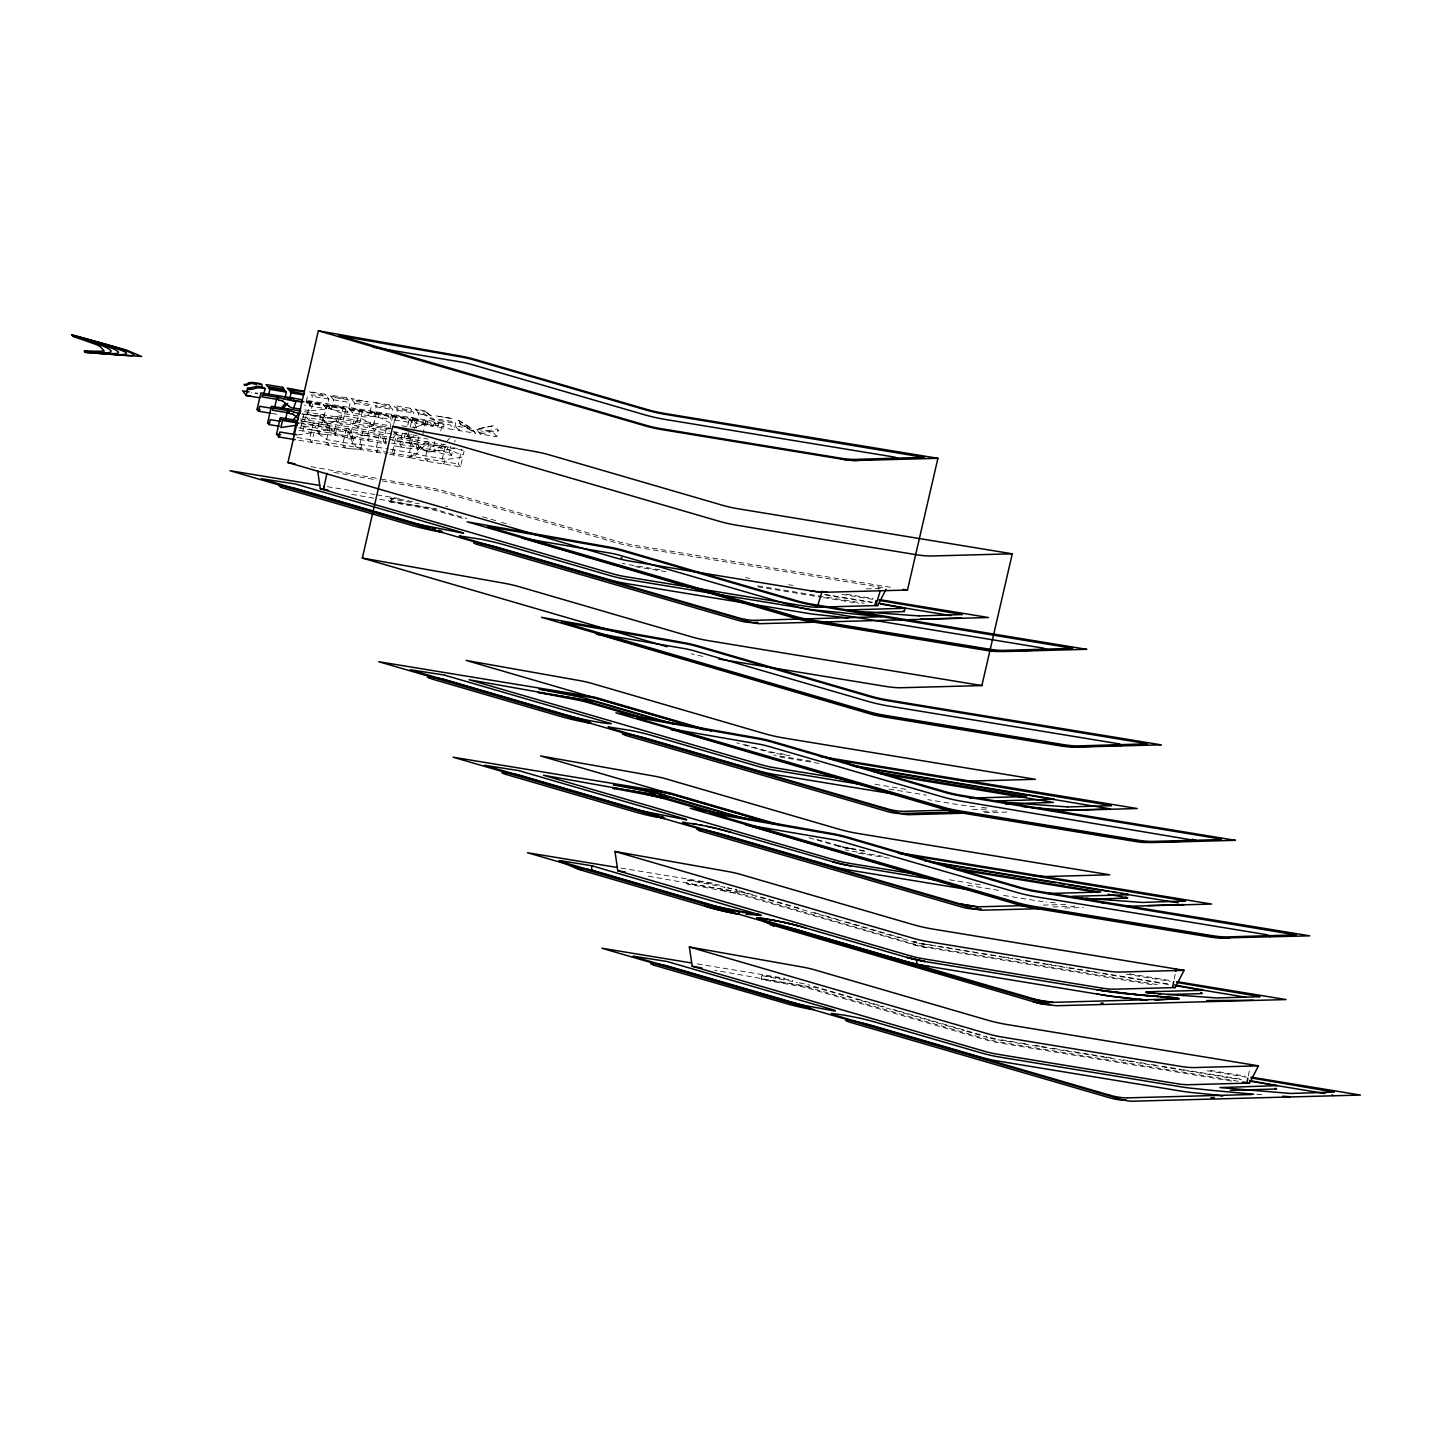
<?xml version="1.0" encoding="UTF-8"?>
<svg xmlns="http://www.w3.org/2000/svg" width="1432" height="1432" viewBox="0 0 1432 1432"><rect width="100%" height="100%" fill="white"/><g stroke="black" fill="none" stroke-linecap="round" stroke-linejoin="round"><path stroke-width="0.75" stroke-dasharray="5 3.75" d="M462.447 518.241L441.02 512.012A36.677 8.377 13 0 0 424.713 508.217L391.401 502.292C388.34 502.847 388.842 497.119 391.509 498.067L413.508 501.665M719.813 885.155L689.025 880.089C686.375 879.176 685.874 884.904 688.917 884.332L735.547 893.21L919.541 946.337L1155.177 985.216M689.025 880.089L687.7 880.197L725.004 887.321L722.981 886.945M878.299 589.268L878.765 587.013M1174.186 979.219L1175.35 973.563M1248.328 1075.862L1249.724 1069.078M328.895 399.063L312.373 396.36L311.263 394.928L326.657 396.199L328.895 399.063L326.657 408.8L310.118 406.079L306.412 401.318L307.647 395.572L306.52 394.14M304.014 426.038L302.868 430.978L300.666 428.15L304.085 413.329L322.164 416.3L328.179 431.873A5.209 4.887 -37.9 0 0 328.572 432.733M304.067 421.366L306.663 414.51M310.44 401.05L306.645 417.517L308.847 420.346L309.974 415.405M310.118 406.079L312.373 396.36M304.819 409.874L311.012 410.895L312.641 403.878M313.357 423.102L309.563 439.57L311.746 442.381L314.038 432.5L318.155 433.717L327.301 439.731L348.065 443.222A60.09 13.729 13 0 0 349.82 443.508L351.735 443.777A10.722 2.452 13 0 0 354.384 444.01L357.033 444.099A13.443 3.079 13 0 1 360.971 444.511L388.591 449.039M386.64 438.783L335.571 430.388A13.443 3.079 13 0 0 331.615 429.976L328.966 429.886A10.722 2.452 13 0 1 326.317 429.654L324.402 429.367A60.09 13.729 13 0 1 322.647 429.099L301.884 425.68A60.09 13.729 13 0 1 300.666 425.483A21.498 20.137 -37.9 0 1 303.709 426.575L309.366 429.081A21.498 20.137 -37.9 0 0 312.391 429.994L314.521 430.37L315.559 425.913M321.001 414.403L317.188 430.871L319.39 433.681L320.535 428.741M305.052 421.527L321.574 424.248L323.202 417.213M326.979 403.77L323.167 420.238L325.368 423.049L326.514 418.108L342.015 415.62L362.833 419.039L372.947 425.483L392.619 428.974M311.012 410.895L328.68 408.675L329.163 406.581M331.383 409.588L333.638 399.85L331.401 396.986L347.922 399.689L350.16 402.553L347.904 412.291L331.383 409.588L327.66 404.809L344.181 407.511L347.904 412.291M329.879 425.805L326.084 442.273L328.286 445.101L329.414 440.161M314.521 430.37L316.687 430.692A21.498 20.137 -37.9 0 0 319.891 430.817L326.245 430.28A21.498 20.137 -37.9 0 1 329.45 430.405L331.598 430.728L332.081 428.633M337.522 417.106L333.728 433.574L335.178 435.453L384.76 443.598L385.888 438.657M336.323 430.513L335.178 435.453A15.931 3.634 13 0 0 329.36 434.863L328.501 434.845M343.501 406.473L339.688 422.941L341.89 425.769L344.181 415.889M328.68 408.675L330.828 409.069A21.498 20.137 -37.9 0 1 333.853 409.964L339.509 412.47A21.498 20.137 -37.9 0 0 342.534 413.365L344.665 413.759L345.703 409.301M346.401 428.526L342.606 444.994L344.808 447.822L345.953 442.882M352.648 413.078L354.885 403.341L352.648 400.477L370.297 404.612L371.407 406.044L369.17 415.781L352.648 413.078L348.925 408.299L365.446 411.002L369.17 415.781M331.598 430.728L346.991 438.371L348.638 431.247L347.779 430.495L300.577 422.709M354.044 419.827L350.249 436.295L351.699 438.156L352.845 433.216M360.023 409.194L356.228 425.662L358.412 428.49L360.703 418.609M344.665 413.759L361.186 416.479L362.224 412.004M362.94 431.229L359.128 447.715L360.595 449.576L387.445 453.98M360.595 449.576L361.723 444.636M370.566 422.547L366.771 439.015L368.221 440.877L369.366 435.937M373.895 416.569L376.151 406.831L375.023 405.399L391.562 408.102L392.672 409.534L390.417 419.272L373.895 416.569L370.172 411.79L386.712 414.492L390.417 419.272M376.544 411.897L372.75 428.365L374.951 431.193L376.079 426.253M361.186 416.479L363.352 416.784A21.498 20.137 -37.9 0 0 366.556 416.909L372.911 416.372A21.498 20.137 -37.9 0 1 376.115 416.497L378.263 416.819L378.746 414.725M379.462 433.95L375.667 450.418L377.117 452.279L378.245 447.339M389.755 428.974L393.066 414.618M393.657 424.481L395.268 417.446M395.16 420.059L397.398 410.322L396.288 408.89L412.81 411.593L413.938 413.025L411.682 422.762L395.16 420.059L391.437 415.28L407.959 418.001L411.682 422.762M394.785 450.06L393.639 455L392.189 453.139L395.984 436.671L445.567 444.815M402.267 433.842L399.814 444.439L402.016 447.267L403.162 442.327M405.31 432.983L404.2 437.816L405.184 437.977M407.762 425.34L409.606 417.339M389.486 501.361L390.596 501.325L391.509 498.067M391.401 502.292L392.153 498.998L412.971 502.704M409.14 431.676L407.995 436.617L405.793 433.806M410.179 427.184L411.79 420.149M412.505 439.373L408.711 455.841L410.161 457.721L412.058 452.906A13.443 3.079 13 0 1 416.426 453.855L419.701 454.732A10.722 2.452 13 0 0 422.691 455.43L424.678 455.788A60.09 13.729 13 0 0 426.45 456.092L447.267 459.439L462.769 456.933L460.478 466.814L424.982 460.979M416.408 423.55L418.663 413.812L417.553 412.38L419.666 412.738A60.09 56.331 -37.9 0 1 421.42 413.06L423.335 413.544A10.722 10.06 -37.9 0 1 425.984 414.779L428.615 416.658A13.443 12.602 -37.9 0 0 432.571 418.251L434.433 419.827L432.947 426.253L416.408 423.55L412.702 418.77L429.224 421.491L432.947 426.253M418.717 436.867L416.354 447.16L417.804 449.022L434.326 451.742A15.931 3.634 13 0 1 440.823 453.174L441.879 453.479A16.307 3.723 13 0 0 447.464 454.732L448.502 454.893M449.415 455.036L451.599 455.412L452.745 450.454L450.615 450.113A60.09 13.729 13 0 1 448.843 449.809L446.856 449.451A10.722 2.452 13 0 1 443.866 448.753L440.591 447.876A13.443 3.079 13 0 0 436.223 446.927L418.95 444.081L417.804 449.022A15.931 3.634 13 0 0 411.986 448.431L411.557 448.431M422.798 434.451L426.127 420.041M429.045 442.094L425.232 458.562L427.434 461.39L428.58 456.45M428.777 451.796L431.229 444.922M437.673 427.04L439.159 420.596L438.049 419.164L454.57 421.885L455.68 423.317L454.195 429.743L437.673 427.04L433.95 422.261L450.489 424.982L454.195 429.743M434.773 441.629L432.876 449.863L434.326 451.742L435.471 446.802M440.752 430.996L442.649 422.762L306.305 400.369M445.191 446.462L441.754 461.283L443.956 464.093L445.101 459.153M429.618 451.939L447.285 449.72L447.769 447.625M451.599 455.412L449.397 452.584L450.865 446.229M454.696 442.005L455.09 440.25M458.938 430.531L455.215 425.752L472.202 429.063L456.701 419.308L471.755 428.454L475.46 433.252L458.938 430.531L460.424 424.087L459.296 422.655L474.35 431.802M460.478 466.814L458.294 463.986L461.713 449.165M464.093 451.187L463.252 454.803L461.122 454.409A21.498 20.137 -37.9 0 1 458.097 453.514L452.44 451.008A21.498 20.137 -37.9 0 0 449.415 450.113L447.285 449.72M496.725 436.742L493.002 431.963L476.48 429.242L494.488 425.519L476.48 429.242L480.185 434.021L496.725 436.742L498.211 430.298L497.083 428.866L479.076 432.589M1231.681 1081.071L1000.574 1043.122A32.9 7.518 13 0 1 984.232 1039.399L810.942 988.993A37.142 8.485 13 0 0 798.626 986.129L763.292 979.828C760.249 980.401 760.822 974.727 763.399 975.604L793.095 980.472M355.029 423.783L355.512 421.688M387.123 436.85L364.39 433.108L363.907 435.185L386.64 438.926M371.55 426.485L372.034 424.409M380.429 437.906L380.912 435.829M388.43 427.649L388.072 429.206L338.489 421.062L338.972 418.985L388.555 427.13M396.968 440.608L397.452 438.532M418.323 442.399A9.236 2.112 13 0 0 416.497 441.844L416.247 441.772A5.137 1.163 13 0 0 413.955 441.235L413.49 443.329L388.699 439.266M427.577 421.921L427.094 423.997L443.634 426.718L444.117 424.642L427.577 421.921A5.137 1.163 13 0 0 425.572 421.742L425.358 421.724A9.236 2.112 13 0 0 423.997 421.76M687.718 880.125L689.669 881.02M916.444 942.811L743.673 892.601L686.966 883.419L688.917 884.332M762.092 975.639L797.356 982.459M761.305 979.005L815.435 987.561A6.945 1.593 13 0 1 818.889 988.348L858.967 1000.001M686.948 883.455L688.255 883.383M393.46 434.845L396.216 431.855M393.317 437.422L398.812 431.444M441.665 444.475L437.53 448.968A3.473 3.258 -37.9 0 1 434.326 450.113M449.773 438.085L438.765 450.042A5.209 4.887 -37.9 0 1 438.031 450.704M255.218 393.317L257.706 393.317L251.244 392.243M256.829 393.782L257.778 393.746M334.64 421.384L331.884 422.512M423.245 424.32L420.489 425.447M331.347 422.726L327.803 424.015M419.952 425.662L416.408 426.951M413.973 436.295L410.447 437.583M353.221 438.138L360.041 435.507A6.766 3.652 19.2 0 1 360.381 435.239M335.088 421.223L336.466 420.954M360.506 435.346L361.884 435.095M423.693 424.158L425.071 423.908M480.185 434.021L498.211 430.298M1072.299 906.42L1073.445 906.402A11.689 2.667 13 0 0 1074.412 906.367L1074.77 905.686M866.36 588.838L882.398 588.409M972.418 809.492L987.937 809.08M983.283 811.317L999.053 810.888A11.689 2.667 13 0 0 999.769 810.87M984.5 812.66L1006.911 812.051M1043.23 905.096L1066.912 904.469M1053.075 906.939L1072.711 906.42M1064.996 907.995L1083.326 907.512M417.106 437.78L417.965 437.816A15.931 3.634 13 0 1 420.668 437.959M354.348 448.986L354.778 449.004A15.931 3.634 13 0 1 360.542 449.523M411.127 448.413L411.342 448.431A16.307 3.723 13 0 1 406.169 447.947L405.507 447.822M354.134 448.986L353.919 448.968A16.307 3.723 13 0 1 348.96 448.502M422.655 411.736L424.534 411.843A8.288 5.817 -88.5 0 1 427.649 413.078M1256.759 1094.281L1264.76 1094.871M986.63 807.917L977.931 807.075M297.444 434.898L314.038 432.5M1055.294 902.876L1046.183 901.909M974.87 806.753L962.716 805.267A88.748 20.263 13 0 1 957.99 804.587L927.864 799.665M1043.105 901.551L1037.09 900.782A88.748 20.263 13 0 1 1032.365 900.084L1002.239 895.179M322.558 424.409L321.574 424.248M331.347 418.538L325.171 417.553M348.799 448.467L347.511 448.252M390.596 501.325L436.957 508.951M411.091 437.136L412.13 437.297A16.307 3.723 13 0 0 417.195 437.834M418.95 444.081L418.198 443.956A13.443 3.079 13 0 0 414.242 443.544L411.593 443.455A10.722 2.452 13 0 1 408.943 443.222L407.046 442.953A60.09 13.729 13 0 1 405.274 442.667L401.05 441.969A60.09 13.729 13 0 1 399.26 441.665L397.291 441.307A10.722 2.452 13 0 1 394.283 440.608L392.028 440M417.517 411.235L414.94 409.033L423.102 410.483A9.505 8.914 -37.9 0 1 427.398 412.398M322.218 434.147L323.525 434.361A16.307 3.723 13 0 0 328.59 434.898M410.447 437.029L393.531 434.254M321.699 434.075L300.559 430.602M404.594 447.679L399.188 446.784M346.991 448.18L297.301 440.018M333.638 399.85L350.16 402.553M354.885 403.341L371.407 406.044M376.151 406.831L392.672 409.534M397.398 410.322L413.938 413.025M418.663 413.812L422.798 414.546M439.159 420.596L455.68 423.317M306.412 401.318L322.934 404.021L326.657 408.8M306.77 401.783L323.31 404.504M328.035 405.274L344.557 407.995M349.301 408.764L365.822 411.485M370.548 412.273L387.07 414.976M391.813 415.763L408.335 418.466M413.06 419.254L427.058 425.107A5.209 1.181 13 0 0 427.792 425.411M305.929 402.016L410.769 419.236L414.689 428.58M306.448 402.857L419.952 421.473A9.505 2.166 13 0 0 424.248 421.885M304.354 405.149L305.392 405.31M401.909 425.823L408.102 426.843M304.461 411.682L387.105 425.25L383.293 441.718L384.76 443.598M304.031 414.081L323.328 417.249M301.722 414.045L326.514 418.108M303.369 413.955L302.456 413.812M302.51 416.837L389.271 431.086M393.406 431.766L411.485 434.737M413.025 434.988L417.177 435.668M271.955 413.454L275.051 413.955A15.931 3.634 13 0 1 279.115 414.761M423.783 438.389L427.917 439.069M300.577 418.985L391.473 433.914M300.971 421.062L385.655 434.97M389.182 437.172L413.973 441.253M457.578 448.485L426.557 443.526L414.6 456.02A5.209 4.887 -37.9 0 1 413.866 456.701M301.096 423.55L356.765 432.661A9.505 2.166 13 0 0 361.061 433.073M463.252 450.185L423.049 443.544A9.505 2.166 13 0 1 418.216 442.452M298.608 427.81L386.389 442.237M391.562 443.079L449.397 452.584M390.65 449.38L411.306 452.78M297.158 437.53L388.054 452.458M390.113 452.798L458.294 463.986M389.504 454.32L410.161 457.721M327.212 486.665L374.898 494.505M376.813 494.81L401.604 498.891M890.382 587.245L633.928 545.127A34.726 7.93 13 0 1 616.655 541.207L445.334 491.355A34.726 7.93 13 0 0 429.851 487.739L380.178 478.915M882.685 587.657L635.414 547.042A41.671 9.523 13 0 1 614.686 542.334L443.383 492.483A27.781 6.337 13 0 0 430.978 489.583L379.194 480.4M745.553 577.633L749.67 578.313M788.799 584.739L792.916 585.402M846.437 594.208L873.216 598.594M841.855 594.28L872.571 599.328M824.474 594.316L872.679 602.228M825.745 595.05L871.82 602.621M659.937 569.793L631.691 565.157A43.3 9.881 13 0 1 622.24 563.331M757.707 585.849L864.176 603.337M635.271 566.66L665.952 571.69M757.976 586.816L821.52 597.251M823.704 597.609L858.77 603.373M780.404 753.662L784.79 754.378M790.231 755.81L774.873 753.286A20.836 4.761 13 0 1 764.509 750.923L736.746 742.85M810.852 761.162L780.44 756.168A43.3 9.881 13 0 1 773.727 754.933M779.635 756.955L819.086 763.435M875.006 784.235L908.604 789.766M889.021 789.05L926.486 795.19M816.956 839.492L843.341 846.956L865.429 850.912M808.973 837.738L842.732 847.458L864.606 851.306M883.061 856.318L854.815 851.664A43.3 9.881 13 0 1 845.363 849.856M858.251 853.15L890.346 858.43M949.38 879.749L981.099 884.958M967.817 885.28L998.659 890.346M620.915 868.078L712.474 883.114M1129.544 973.867L1170.714 980.634M1126.214 974.154L1170.087 981.35M926.969 944.314L935.722 945.747M937.656 946.069L979.56 952.942M981.743 953.318L1001.863 956.612M1003.653 956.916L1012.567 958.366M1014.608 958.706L1023.379 960.156M1025.563 960.514L1045.288 963.754M1046.792 963.987L1056.243 965.544M1057.496 965.759L1067.198 967.352M1069.4 967.71L1089.591 971.021M1091.309 971.308L1100.062 972.74M1102.264 973.098L1170.911 984.375M923.622 944.297L918.413 943.276L1169.318 984.643M1157.342 984.643L929.189 947.178A43.3 9.881 13 0 1 907.655 942.292L736.352 892.44A26.152 5.979 13 0 0 724.682 889.72L646.995 875.919M697.205 963.897L784.933 978.307M1210.094 1070.384L1245.088 1076.13M1207.176 1070.742L1246.771 1077.24M1001.344 1039.829L1007.77 1040.867M1009.9 1041.225L1018.456 1042.639M1020.604 1042.979L1029.161 1044.393M1035.587 1045.449L1039.865 1046.148M1041.995 1046.506L1050.551 1047.902M1052.699 1048.26L1061.255 1049.656M1063.403 1050.014L1069.811 1051.07M1074.09 1051.768L1104.054 1056.691M1106.202 1057.049L1114.758 1058.445M1123.314 1059.859L1127.593 1060.557M1129.741 1060.915L1138.297 1062.311M1140.427 1062.669L1148.983 1064.066M1151.131 1064.423L1159.687 1065.838M1161.835 1066.178L1181.096 1069.346M1183.226 1069.686L1241.007 1079.191M997.997 1039.793L1241.508 1079.8M1238.233 1081.232L1003.581 1042.693A43.3 9.881 13 0 1 982.03 1037.788L810.727 987.955A26.152 5.979 13 0 0 799.056 985.234L714.908 970.287M300.022 430.513L298.984 430.334M852.595 848.8L850.572 848.46M926.2 947.608L909.857 943.903M399.045 446.766L397.863 446.569A16.307 3.723 13 0 1 392.279 445.352L392.046 445.262M414.152 419.003L431.48 426.02M424.069 460.835L423.407 460.71A15.215 3.473 13 0 1 418.788 459.762A23.61 5.388 13 0 1 417.714 459.457L416.658 459.153A15.931 3.634 13 0 0 410.143 457.667M849.248 848.782L838.884 846.437M741.06 892.064L744.515 892.834M378.263 416.819L392.583 424.284M310.995 466.635L376.634 478.288M333.889 472.345L377.046 480.006M415.065 503.062L419.218 503.813M351.645 494.273L375.381 498.497M379.695 499.267L427.166 507.698A26.152 5.979 13 0 1 438.836 510.418L466.671 518.509M924.947 943.974L921.868 943.366L925.448 944.064M722.229 890.239L738.536 894.051M850.053 848.37L836.234 845.095M392.153 498.998L390.184 498.175M727.062 887.733L732.235 888.878M728.1 887.947L731.197 888.645M917.107 942.972L913.258 941.934M914.117 941.576L916.677 942.22L913.598 941.433M482.495 516.773L497.262 521.069M501.486 522.304L509.917 524.756M744.73 744.604L761.86 749.58A32.9 7.518 13 0 0 778.202 753.304M739.288 890.758L756.436 895.734M760.714 896.987L799.253 908.192M814.253 912.56L822.809 915.048M824.957 915.675L842.088 920.669M846.366 921.904L887.052 933.754M889.2 934.362L904.183 938.73M813.68 986.254L854.367 998.104M856.497 998.731L884.35 1006.821M892.906 1009.309L897.184 1010.562M899.332 1011.189L940.019 1023.021M942.167 1023.647L982.853 1035.479M861.08 1000.628L901.158 1012.281M903.27 1012.889L964.434 1030.7M966.546 1031.308L987.633 1037.448M415.728 443.938L417.356 444.69M460.424 424.087L475.46 433.252M423.926 449.755L421.563 447.786M428.598 414.027L428.705 414.099A5.137 4.815 -37.9 0 0 430.692 415.083L431.175 415.638M428.454 414.188L427.953 413.741A6.766 5.406 -12.2 0 1 427.595 413.293M348.674 431.354L353.597 446.014A5.209 4.887 -37.9 0 0 353.99 446.856M416.318 427.971L413.526 419.648A3.473 3.258 -37.9 0 0 411.056 417.571M408.943 434.433L412.434 444.833A3.473 3.258 -37.9 0 0 414.886 446.909M406.634 432.965L410.805 445.459A5.209 4.887 -37.9 0 0 411.199 446.301M304.014 421.581A12.799 12.1 -59.3 0 1 300.702 420.346M322.451 414.636A3.473 3.258 -37.9 0 1 324.921 416.712L329.79 431.265A3.473 3.258 -37.9 0 0 332.26 433.341M338.972 418.967A5.137 1.163 13 0 0 336.985 418.806L336.753 418.788A9.236 2.112 13 0 0 335.392 418.824M337.075 421.42A4.797 1.486 14.3 0 1 338.74 421.617M334.515 421.312A6.766 3.652 19.2 0 1 334.963 421.115M327.892 424.409A12.799 12.387 -52.4 0 1 322.504 424.624M335.643 418.95A9.505 2.166 13 0 1 331.329 418.52M384.725 443.544A15.931 3.634 13 0 1 386.658 443.92M386.694 441.718A3.473 3.258 -37.9 0 1 384.743 441.969M393.818 431.855A8.288 1.862 37 0 1 396.02 433.645L398.508 435.632A12.799 12.1 -59.3 0 0 403.18 437.87M410.536 437.977A12.799 12.387 -52.4 0 1 405.131 438.192M347.869 428.759A3.473 3.258 -37.9 0 1 350.339 430.835L355.208 445.388A3.473 3.258 -37.9 0 0 357.678 447.464M364.372 433.09A5.137 1.163 13 0 0 362.385 432.929L362.278 432.929A9.236 2.112 13 0 0 360.81 432.947M362.475 435.561A4.797 1.486 14.3 0 1 364.158 435.74M353.31 438.532A12.799 12.387 -52.4 0 1 347.922 438.747M413.633 443.866A4.797 1.486 14.5 0 1 415.334 444.314M427.577 441.861A3.473 3.258 -37.9 0 0 424.373 442.989L413.365 454.946A3.473 3.258 -37.9 0 1 410.161 456.092M417.5 444.564A6.766 3.634 19.6 0 1 418.09 444.922M417.929 445.03A8.288 1.862 37 0 1 421.42 447.786M428.58 451.993A12.799 12.1 -59.3 0 1 423.854 449.845M425.662 424.355A4.797 1.486 14.3 0 1 427.345 424.552M423.12 424.248A6.766 3.652 19.2 0 1 423.568 424.051M416.497 427.345A12.799 12.387 -52.4 0 1 411.682 427.649M434.379 419.988A15.931 14.929 -37.9 0 1 428.615 417.321L427.774 416.694A16.307 15.287 -37.9 0 0 422.816 414.457M431.104 415.871A4.797 4.386 -28.7 0 1 429.135 414.815L428.49 413.955A9.236 8.646 -37.9 0 1 427.13 412.685M419.093 410.214A12.799 1.611 8.7 0 1 416.265 409.874M445.835 506.212A10.418 2.381 13 0 1 447.482 506.606M702.879 656.375A34.726 7.93 13 0 1 691.298 653.744M995.419 1039.328A20.836 4.761 13 0 1 990.174 1038.146M995.204 1038.665A32.9 7.518 13 0 1 985.968 1036.392M799.396 982.835A37.142 8.485 13 0 1 809.689 985.162M361.097 400.942L357.338 400.602A21.498 4.905 13 0 1 354.313 400.19L351.162 398.561L368.167 401.873L366.037 401.533A21.498 4.905 13 0 0 362.994 401.139L361.097 400.942M325.171 394.283L308.65 391.58L311.281 392.547A21.498 4.905 13 0 1 314.485 393.173L320.822 394.606A21.498 4.905 13 0 0 324.026 395.214L326.192 395.59L325.171 394.283M346.437 397.792L329.915 395.071L330.917 396.36L347.439 399.08L346.437 397.792M388.949 404.773L372.427 402.052L390.542 406.813L388.949 404.773M410.214 408.263L393.693 405.542L395.268 407.583L411.807 410.304L410.214 408.263M451.975 418.52L435.453 415.799L451.975 418.52M736.317 889.916L735.296 889.648L737.319 890.185L736.317 889.916"/><path stroke-width="1.5" d="M1175.171 997.764L1179.27 998.802L1052.484 1002.364L1042.263 1001.326L756.902 918.055L761.036 918.073M762.97 918.413L756.919 917.984L759.318 919.344L756.937 918.127L758.011 917.679M1033.063 1001.648L771.168 924.732L774.014 924.66L771.132 924.803L773.727 926.2M925.663 965.884L924.463 965.687A41.707 9.523 13 0 1 916.337 964.112L917.107 960.013A37.178 8.485 13 0 1 906.814 957.382L799.235 926.11M875.972 600.599L875.042 605.127L877.637 605.539L886.05 589.375M1173.721 981.493L1172.557 987.149L1175.153 987.579L1184.121 970.323L932.93 929.064A41.671 9.523 13 0 1 912.202 924.356L740.881 874.505A27.781 6.337 13 0 0 728.494 871.623L614.972 851.467L617.818 870.745L909.947 955.753A26.152 5.979 13 0 0 922.96 958.706L1102.139 988.134A26.152 5.979 13 0 0 1114.776 989.19L1175.153 987.579M1175.815 971.308L1176.281 969.034M1246.932 1082.664L1247.863 1078.135M1250.422 1065.677L1250.655 1064.549M323.507 489.637L326.89 473.33M323.596 489.297L324.312 485.895M898.759 458.92L894.642 457.112L665.808 419.54A45.144 10.31 13 0 1 643.362 414.439L472.041 364.587A24.308 5.549 13 0 0 461.211 362.063L373.251 347.206M1110.086 900.066L1142.038 902.446L1185.499 901.014M259.783 397.81L246.34 395.608L247.468 387.839A13.443 12.602 -37.9 0 0 251.835 387.625L255.129 386.73A10.722 10.06 -37.9 0 1 258.136 386.407L260.105 386.568A60.09 56.331 -37.9 0 1 261.877 386.819L265.117 388.591L263.721 394.677M270.916 413.275L258.512 411.235L257.062 409.373L260.875 392.905L302.188 399.689M258.512 411.235L259.657 406.294L272.062 408.335M268.5 395.214L269.86 389.361L268.733 387.929L285.272 390.65L286.382 392.082L285.04 397.917M279.401 426.288L269.073 424.588L267.623 422.726L271.418 406.258L300.863 411.091M269.073 424.588L270.218 419.648L280.547 421.348M274.55 407.977L277.396 395.626M295.225 439.678L278.703 436.957L276.501 434.129L280.314 417.661L296.836 420.382L293.524 434.737M278.703 436.957L279.849 432.017L296.37 434.737M289.765 398.705L291.108 392.869L289.998 391.437L304.461 393.8M285.577 419.254L287.939 408.961M293.542 399.976L293.918 398.329M288.745 406.079A12.799 12.1 -59.3 0 0 293.47 408.227L296.12 401.157M287.939 462.536L318.351 330.792L460.263 355.995A34.726 7.93 13 0 1 475.764 359.611L647.067 409.463A34.726 7.93 13 0 0 664.341 413.383L937.906 458.312L907.476 590.056L827.32 592.204A34.601 7.894 13 0 1 819.623 591.935A34.547 7.894 13 0 1 810.548 590.789L631.369 561.362A34.726 7.93 13 0 1 614.095 557.442L287.939 462.536L295.046 463.807M667.008 646.709L362.314 558.05L392.744 426.306L534.637 451.492A34.726 7.93 13 0 1 550.139 455.108L721.46 504.959A34.726 7.93 13 0 0 738.715 508.879L1012.281 553.808L981.869 685.57L901.712 687.718A34.726 7.93 13 0 1 884.922 686.304L718.846 659.024M867.309 612.574L904.183 611.589L905.418 608.099L879.248 603.32M278.846 397.487L278.363 399.564L261.841 396.861L262.325 394.785L278.846 397.487A5.137 1.163 13 0 1 281.12 398.007L281.388 398.078A9.236 2.112 13 0 1 283.196 398.633M289.407 410.841L288.924 412.917L272.384 410.196L272.868 408.12L289.407 410.841A5.137 1.163 13 0 1 291.663 411.36L291.931 411.431A9.236 2.112 13 0 1 293.757 411.986M317.635 470.645L320.303 488.706L612.448 573.713A26.152 5.979 13 0 0 625.444 576.666L804.641 606.094A26.152 5.979 13 0 0 817.278 607.168L822.165 591.094M875.775 605.593L880.34 590.593M1249.527 1083.075L1258.495 1065.838L1007.305 1024.578A41.671 9.523 13 0 1 986.576 1019.87L815.255 970.019A27.781 6.337 13 0 0 802.869 967.119L689.347 946.964L692.193 966.242L984.339 1051.249A26.152 5.979 13 0 0 997.334 1054.203L1176.531 1083.63A26.152 5.979 13 0 0 1189.151 1084.704L1249.527 1083.075L1242.582 1081.948M1145.009 743.029L1146.943 743.691L888.216 700.857A38.199 8.717 13 0 1 869.224 696.543L697.903 646.691A31.253 7.142 13 0 0 683.959 643.433L561.935 622.079L868.633 711.65A31.253 7.142 13 0 0 884.17 715.177L1063.35 744.604A31.253 7.142 13 0 0 1078.457 745.893L1147.068 743.835M961.588 617.962L920.4 619.161M1054.059 799.253L996.833 800.953L999.375 801.92M1111.107 805.679L1067.771 806.932M686.59 819.82L638.439 810.243L484.463 765.279L518.67 770.577M760.893 915.37L745.911 914.189M281.012 408.192L285.129 403.717M282.229 409.284L287.725 403.305M292.934 420.059L299.807 412.577M739.288 913.867L738.232 912.757L739.216 913.276M290.481 400.316L303.87 401.676M845.614 1020.175L846.849 1021.284M487.614 526.511L609.585 547.937A31.253 7.142 13 0 1 623.529 551.195L794.85 601.028A38.199 8.717 13 0 0 813.841 605.342L1072.693 648.32L1004.083 650.379A31.253 7.142 13 0 1 988.975 649.108L809.796 619.68A31.253 7.142 13 0 1 794.241 616.154L487.578 526.69M279.097 485.824L281.066 487.381M813.698 1009.363L810.906 1009.327A15.877 3.634 13 0 1 810.315 1009.202L810.118 1009.166M835.268 1010.885L833.746 1010.813M250.278 395.858L247.808 395.858M441.808 531.827L439.535 531.863A7.59 1.736 13 0 1 438.353 531.648L434.129 530.825A75.789 17.309 13 0 1 423.317 528.444A63.939 14.606 13 0 1 415.316 526.385A75.144 17.166 13 0 1 411.521 525.329L281.549 487.524M576.613 867.864L580.604 869.994M246.877 384.796L248.631 384.277A6.766 5.406 -11.8 0 0 249.204 383.937M255.397 388.376L254.323 388.681A15.931 14.929 -37.9 0 1 247.808 389.343M1128.237 894.803L1071.673 896.342M1201.86 993.611L1166.991 994.56M1259.587 996.779L1216.412 997.943L1183.154 995.473M651.148 963.324L653.028 963.396A20.478 4.672 13 0 1 653.69 963.503M562.167 621.953L563.349 622.025M664.699 818.442L662.658 818.388A7.59 1.736 13 0 1 661.495 818.173L660.313 817.941M1146.048 991.839L1202.45 990.317M904.254 611.589L903.52 610.784M1184.371 904.577L1147.82 905.561M1221.048 839.564L1152.832 841.389A31.253 7.142 13 0 1 1137.742 840.119L958.545 810.691A31.253 7.142 13 0 1 943.008 807.165L637.509 718.273M1155.087 1000.342L1178.912 998.462M598.773 634.949L596.428 633.821L869.833 713.816A24.308 5.549 13 0 0 881.915 716.573L1061.112 746A24.308 5.549 13 0 0 1072.854 746.985L1121.918 745.302L1117.783 743.638L888.95 706.066A45.144 10.31 13 0 1 866.503 700.964L695.182 651.113A24.308 5.549 13 0 0 684.335 648.589L596.535 633.427L599.185 633.463M1195.326 841.211L1196.275 840.763L1147.229 842.499A24.308 5.549 13 0 1 1135.486 841.497L956.308 812.069A24.308 5.549 13 0 1 944.207 809.331L670.767 729.228L673.147 730.463M1127.306 898.115L1088.266 899.171M1269.701 936.707L1270.596 936.188L1266.532 934.666L1037.699 897.076A45.144 10.31 13 0 1 1015.252 891.975L843.931 842.123A24.308 5.549 13 0 0 833.084 839.6L745.141 824.617L1018.582 904.827A24.308 5.549 13 0 0 1030.682 907.584L1209.861 937.011A24.308 5.549 13 0 0 1221.603 937.996L1309.797 935.848L1036.231 890.919A34.726 7.93 13 0 1 1018.957 886.999L847.654 837.147A34.726 7.93 13 0 0 832.153 833.531L690.242 808.328L1016.398 903.234A34.726 7.93 13 0 0 1033.671 907.154L1212.85 936.582A34.726 7.93 13 0 0 1229.641 937.996M1333.031 1095.587L1332.261 1094.746M474.565 542.46L473.688 542.979L476.015 544.106L737.498 620.199A49.386 11.277 13 0 0 738.751 620.557L739.073 620.647A13.855 3.168 13 0 0 751.173 622.526L758.011 622.347M1120.952 745.696L1121.847 745.159L1117.783 743.638M1050.479 1004.53L1048.689 1004.566A13.926 3.186 13 0 1 1038.988 1003.277A13.407 3.061 13 0 1 1036.589 1002.668L1036.267 1002.579A49.386 11.277 13 0 1 1035.014 1002.221L1034.155 1001.97M975.783 909.016L974.315 909.052A13.855 3.168 13 0 1 962.197 907.172L961.892 907.082A49.386 11.277 13 0 1 960.639 906.725L699.926 830.864M976.373 908.998L981.153 908.873M1124.424 1100.044L1126.125 1099.991M851.718 460.406L871.766 459.869M937.906 458.312L857.75 460.46A34.601 7.894 13 0 1 840.978 459.046L661.781 429.618A34.726 7.93 13 0 1 644.507 425.698L318.351 330.792M1012.281 553.808L932.125 555.974A34.726 7.93 13 0 1 915.352 554.56L736.155 525.114A34.726 7.93 13 0 1 718.882 521.194L392.744 426.306M817.278 607.168L877.637 605.539M904.935 608.296L848.084 609.942L850.608 610.891M919.022 615.921L962.394 614.579L879.159 600.402M969.679 798.089L1026.386 796.568L873.878 771.508M1005.21 803.889L1053.415 802.421L878.246 773.155M952.477 810.029L903.717 811.335A17.363 3.956 13 0 1 886.694 808.668L885.853 808.436M958.849 811.98L899.94 813.537A13.855 3.168 13 0 1 887.822 811.658L887.5 811.568A49.386 11.277 13 0 1 886.265 811.21L625.551 735.35M1067.019 810.226L1110.391 808.883L853.848 766.245M966.17 813.143L909.141 814.683A10.418 2.381 13 0 1 898.938 813.072L378.692 661.709L592.329 696.793A10.418 2.381 13 0 1 597.502 697.975L711.4 731.108M1051.715 810.852L1137.259 808.543L820.178 756.472M1047.723 893.496L1100.761 892.064L946.069 866.664M960.568 904.04L976.445 906.85L1023.504 905.633M1040.545 908.658L983.516 910.179A10.418 2.381 13 0 1 973.312 908.586L453.085 757.206L666.703 792.308A10.418 2.381 13 0 1 671.877 793.471L781.568 825.387M1126.107 906.349L1211.651 904.057L896.611 852.308M1184.121 970.323L1120.003 972.042A27.781 6.337 13 0 1 1106.578 970.914L927.381 941.486A27.781 6.337 13 0 1 913.562 938.354L614.972 851.467M1053.111 1002.346L1035.461 999.679M1100.922 1003.17L1103.159 1003.098M1253.304 1000.234L1206.621 1000.574M1258.495 1065.838L1194.378 1067.556A27.781 6.337 13 0 1 1180.953 1066.428L1001.774 1036.983A27.781 6.337 13 0 1 987.955 1033.85L689.347 946.964M1230.249 1090.361L1276.538 1089L1275.286 1088.284M1251.729 1094.513L1127.754 1097.843M1210.971 1097.717L1214.354 1097.628M1127.235 1097.861L1126.966 1097.861A17.667 4.027 13 0 1 1109.818 1095.212M1290.107 1096.751L1282.642 1096.196M978.11 906.85L960.407 903.986M84.237 350.983L87.621 351.019A207.443 47.363 13 0 1 95.622 351.234L104.232 351.144L100.598 346.974A30.251 6.909 13 0 0 96.66 344.718L72.781 336.269M279.92 485.752L280.207 485.752A5.03 1.146 13 0 1 281.764 485.949L283.071 486.164M503.33 772.278L501.934 772.761L504.207 773.907M84.47 351.288C140.766 357.964 93.313 341.299 72.549 335.965M85.186 352.2C171.017 360.936 100.92 344.414 72.065 335.356M758.19 917.679L759.694 917.84M847.01 1019.996L849.122 1020.318M1022.43 806.467L1028.48 806.932M1031.881 807.63L1066.679 810.208M1080.158 897.918L1088.177 898.49M1086.172 898.347L1092.168 898.777M1090.164 898.634L1110.534 900.102M1098.648 902.106L1104.43 902.894L1102.443 902.375M1158.542 993.718L1178.518 995.133M1181.382 995.347L1183.584 995.509M1176.513 995.007L1181.83 995.383M1160.547 993.862L1145.851 992.304L1148.124 992.931M1164.288 996.976L1166.704 997.155M918.682 615.903L850.984 610.927M1067.431 806.914L999.733 801.938M1082.162 898.061L1073.338 897.381M1154.532 993.414L1148.482 992.949M1156.984 996.439L1158.202 996.529M1160.636 996.708L1161.853 996.797M1074.107 897.452L1076.13 897.613M1155.767 996.35L1138.816 994.954M1147.855 995.723L1176.997 997.907L1124.156 993.557M1147.193 995.67L1145.349 995.526M1144.723 995.473L1099.49 990.192L1136.561 994.757M110.622 353.65L99.094 352.72A220.671 50.389 13 0 0 84.953 351.896M1140.212 999.375L1146.996 1000.234M1141.716 999.5L1147.193 1000.306M1215.804 1094.979L1216.86 1095.068A27.906 6.372 13 0 0 1217.701 1095.14L1222.588 1096.178M1140.069 999.357L1137.456 999.124M1139.532 999.303L1141 999.447M1215.213 1094.925L1190.153 1092.348A98.593 22.518 13 0 1 1180.845 1091.077L998.838 1061.202A40.723 9.29 13 0 1 981.278 1057.281L876.706 1026.851A132.943 30.358 13 0 0 872.142 1025.545A50.711 11.581 13 0 0 862.762 1023.146A71.815 16.396 13 0 0 853.257 1021.106L851.485 1020.765M1137.778 999.16L1134.806 998.892M1211.687 1090.343L1253.644 1094.245M112.323 354.098C176.136 362.242 77.453 336.395 71.833 335.052M1211.007 1090.271L1190.368 1088.123A102.299 23.36 13 0 1 1181.919 1086.977L999.554 1057.067A36.946 8.431 13 0 1 981.188 1052.896L872.357 1021.267A58.086 13.264 13 0 0 860.686 1018.403M1135.379 998.945L1111.465 996.278A88.748 20.263 13 0 1 1106.739 995.598L1100.116 994.542M1131.96 998.605L1133.374 998.748M297.462 425.125L280.887 427.524L282.498 420.489L299.037 423.21M1129.15 998.337L1130.546 998.48M1127.736 998.193L1119.573 997.298M1123.422 993.468L1117.515 992.806M1118.804 997.209L1116.53 996.941M1116.745 992.698L1115.993 992.609A102.299 23.36 13 0 1 1107.545 991.463L924.642 961.481L907.011 957.435L925.197 961.57A37.16 8.485 13 0 1 922.387 961.069A36.731 8.395 13 0 1 917.107 960.013M614.632 784.575L613.505 784.539L669.836 793.758L774.247 824.116M613.88 787.868L612.824 787.815L655.677 794.742M637.723 717.522L636.775 717.432L758.333 738.948A31.253 7.142 13 0 1 772.278 742.206L943.598 792.057A38.199 8.717 13 0 0 962.59 796.353L1221.138 839.08L1219.384 838.543M685.319 822.326L682.545 822.487L684.943 823.83L682.545 822.487L693.518 823.776M673.577 728.977L670.999 728.906L758.709 744.085A24.308 5.549 13 0 1 769.557 746.627L940.878 796.461A45.144 10.31 13 0 0 963.324 801.562L1196.221 840.673L1192.158 839.152M1101.709 994.81L1106.471 995.562A98.593 22.518 13 0 0 1115.779 996.833M294.348 408.156L300.684 409.212M591.523 865.733L591.595 865.751A4.171 0.949 13 0 1 592.329 865.895L761.001 915.209L759.927 914.636M560.377 860.632L591.255 865.698M928.849 966.421L926.504 966.027A90.538 20.675 13 0 1 924.123 965.633L922.512 965.347A35.532 8.109 13 0 1 920.096 964.899A39.631 9.057 13 0 1 907.977 962.053A80.622 18.419 13 0 1 904.04 960.944L903.27 960.729M655.265 963.754L663.696 965.132M664.627 965.293L664.752 965.311A4.958 1.128 13 0 1 665.271 965.401M265.117 388.591L260.964 387.965A16.307 15.287 -37.9 0 0 255.379 388.233M269.86 389.361L286.382 392.082M291.108 392.869L303.512 394.892M249.096 391.903L242.635 390.829L246.34 395.608M287.205 398.168L291.34 398.83M302.313 402.177L287.921 399.779A9.505 2.166 13 0 1 283.089 398.705M257.062 409.373L260.159 409.874M279.92 419.308L296.46 422.028M267.623 422.726L269.681 423.067M276.501 434.129L280.636 434.809M319.587 485.412L229.943 470.698L750.171 622.061A10.418 2.381 13 0 0 760.392 623.672L988.51 617.532L879.391 599.614M285.666 486.594L296.12 488.58M903.216 589.357L907.476 590.056M880.591 604.053L950.794 615.599M981.869 685.57L708.303 640.641A34.726 7.93 13 0 1 691.029 636.721L519.727 586.869A34.726 7.93 13 0 0 504.225 583.254L362.314 558.05M829.021 758.745L1111.142 805.59M850.519 765.171L1054.167 799.128M841.407 778.722L774.211 767.677A26.152 5.979 13 0 1 761.197 764.724L469.052 679.735L575.933 698.709A26.152 5.979 13 0 1 587.585 701.429L649.698 719.49M862.583 784.7L776.43 770.541A36.588 8.359 13 0 1 758.244 766.424L651.757 735.457A64.816 14.803 13 0 0 630.814 730.463L608.188 726.919L610.551 728.315M897.13 794.617L777.737 775.016A90.538 20.675 13 0 1 775.356 774.623L773.763 774.336A35.532 8.109 13 0 1 771.329 773.889A39.631 9.057 13 0 1 759.228 771.043A80.622 18.419 13 0 1 755.29 769.933L645.438 738.071A48.795 11.152 13 0 0 640.605 736.853L637.401 736.12A82.519 18.849 13 0 0 633.195 735.207A83.002 18.956 13 0 0 627.502 734.079L622.383 733.793L625.158 735.243M660.08 795.458L668.422 796.89L666.686 796.55M505.872 772.636L517.954 774.73L659.311 815.864M899.672 853.633L1185.302 900.871L1183.458 900.263M924.893 860.686L1128.273 894.356L1126.608 893.819M930.424 862.118L1055.456 882.649M1059.841 883.383L1064.245 884.099M1068.63 884.815L1108.117 891.313M1112.503 892.029L1116.888 892.745M1121.274 893.461L1178.303 902.84M954.535 868.973L1097.914 892.512M1108.189 894.212L1127.789 897.918L1125.731 897.094M913.92 873.914L848.585 863.192A26.152 5.979 13 0 1 835.572 860.238L543.426 775.231L650.307 794.205A26.152 5.979 13 0 1 661.978 796.926L726.203 815.631M915.782 874.236L919.505 874.845M730.069 832.082L841.103 864.14L936.958 880.215M973.635 890.489L852.13 870.531A90.538 20.675 13 0 1 849.731 870.119L848.138 869.851A35.532 8.109 13 0 1 845.721 869.385A39.631 9.057 13 0 1 833.603 866.557A80.622 18.419 13 0 1 829.665 865.429L719.831 833.567A48.795 11.152 13 0 0 714.98 832.368L711.776 831.634A82.519 18.849 13 0 0 707.569 830.721A83.002 18.956 13 0 0 701.877 829.593L696.811 829.2L699.532 830.739M617.102 867.452L527.459 852.72L1047.687 1004.101A10.418 2.381 13 0 0 1057.908 1005.694L1286.026 999.572L1176.889 981.636M580.264 868.15L582.466 868.508M583.504 868.669L589.322 869.636M1176.674 982.442L1259.909 996.6L1257.958 995.795M1174.562 984.983L1202.934 990.139L1200.857 989.297M1175.905 985.735L1246.109 997.263M1096.482 989.691L1099.651 990.228M1096.912 994.023L1098.523 994.291M928.079 966.296L1100.546 994.613M691.477 962.948L601.834 948.235L1122.062 1099.597A10.418 2.381 13 0 0 1132.282 1101.208L1360.4 1095.068L1251.282 1077.15M1250.942 1077.92L1334.284 1092.115L1290.662 1093.457L1219.957 1087.586L1277.308 1085.635L1249.563 1080.587M1250.279 1081.232L1324.869 1093.493M505.21 772.528L504.887 772.475A5.03 1.146 13 0 0 503.294 772.26M850.823 866.056L832.618 861.921M591.899 865.805L591.434 870.012A4.744 1.074 13 0 1 592.454 870.28M262.002 385.691C263.542 383.633 256.131 382.899 253.213 382.577A9.505 8.914 -37.9 0 0 248.363 382.988M300.076 413.418L298.465 413.132A9.505 2.166 13 0 1 293.65 412.04M667.437 793.256L670.892 794.044M833.263 1010.723L805.965 1005.712A72.781 16.629 13 0 1 790.715 1002.203L634.77 956.952A6.82 1.557 13 0 1 634.269 956.809L633.195 956.182L666.972 961.463L833.209 1009.828M762.683 918.359L765.655 918.897M320.303 488.706L327.91 490.066M615.295 785.524L613.433 784.861L659.901 793.883L748.435 819.552M614.525 788.817L612.735 788.209L658.129 796.926L717.701 814.11M617.818 870.745L625.426 872.088M746.77 913.097L748.668 913.437M766.406 919.022L768.107 919.326M765.529 918.861L770.881 919.827M692.193 966.242L701.966 967.978M692.766 823.651L696.507 824.331M759.246 915.281L760.768 915.406L712.814 905.74L559.321 861.097M695.003 824.044L701 825.154M590.968 869.904L590.378 869.797A5.37 1.217 13 0 1 590.968 869.904L592.973 870.423M742.993 912.417L744.891 912.757M648.607 791.431L664.913 795.243M647.837 794.724L664.162 798.537M772.385 920.096L775.374 920.669M773.119 920.239L769.396 919.559A115.831 26.456 13 0 1 786.311 922.852A58.086 13.264 13 0 1 797.982 925.752L799.951 926.307M699.496 824.868L702.503 825.441M739.198 911.701L741.096 912.059M773.871 920.382L776.878 920.955M477.518 542.835L478.736 543.068A83.002 18.956 13 0 1 484.446 544.196A82.519 18.849 13 0 1 488.634 545.109L491.856 545.843A48.795 11.152 13 0 1 496.689 547.06L606.542 578.922A80.622 18.419 13 0 0 610.48 580.032A39.631 9.057 13 0 0 622.58 582.878A35.532 8.109 13 0 0 625.014 583.325L626.607 583.612A90.538 20.675 13 0 0 628.988 584.005L809.223 613.576A88.748 20.263 13 0 0 813.967 614.256L848.299 617.908M775.446 924.929L778.883 925.609A71.815 16.396 13 0 1 788.388 927.65M701.752 825.297L707.802 826.497M776.126 920.812L782.176 922.011M735.404 910.967L737.301 911.343M734.688 913.455L735.941 913.706A15.877 3.634 13 0 0 736.513 913.813L739.002 913.956L737.033 913.902A7.59 1.736 13 0 1 735.869 913.688L734.956 913.509M809.921 1009.13L809.134 1008.969A98.486 22.482 13 0 1 802.833 1007.698A67.322 15.376 13 0 1 790.249 1004.727L654.173 965.275M584.578 722.175L587.12 722.677A7.59 1.736 13 0 0 588.284 722.892L590.7 722.712L588.534 721.406A18.723 4.278 13 0 0 587.818 721.191L443.58 679.216L430.513 676.96A5.03 1.146 13 0 0 428.92 676.745L427.541 677.247L429.833 678.392M732.665 913.061L731.645 912.846A75.789 17.309 13 0 1 720.833 910.466A63.939 14.606 13 0 1 712.832 908.425L706.674 906.689M583.236 721.907L582.896 721.835A75.789 17.309 13 0 1 572.084 719.455A63.939 14.606 13 0 1 564.065 717.396A75.144 17.166 13 0 1 560.288 716.34L430.96 678.732M706.495 826.246L710.415 827.052M657.61 817.404L657.27 817.332A75.789 17.309 13 0 1 646.458 814.969A63.939 14.606 13 0 1 638.457 812.911A75.144 17.166 13 0 1 634.662 811.855L505.174 774.193M733.506 910.591L731.591 910.197A72.781 16.629 13 0 1 716.34 906.689L712.599 905.686M780.888 921.743L784.79 922.566M708.464 826.64L716.519 828.448M782.839 922.154L790.894 923.962M711.722 827.338L725.577 830.811M786.096 922.852L798.25 925.842L791.466 924.087M718.792 829.003L723.876 830.327M71.6 334.748L125.819 349.838L141.679 356.478L103.695 353.704A250.69 57.244 13 0 0 85.419 352.505M256.74 384.546L253.697 383.776A8.288 7.983 -59.5 0 0 249.204 383.794M1200.625 992.698L1202.164 993.432L1200.911 992.77M72.316 335.661C82.805 337.863 152.705 358.913 97.609 352.326A264.598 60.413 13 0 0 84.721 351.592M669.281 797.105L742.76 818.46M444.01 674.991L410.071 669.728L555.186 712.205C569.596 716.662 601.726 723.822 611.178 723.625M724.431 830.488L726.704 831.115M759.228 914.439L758.835 914.332A21.641 4.94 13 0 0 758.065 914.099L757.474 913.92M833.567 1009.936L835.321 1010.652M708.894 904.648L710.737 905.167M610.605 723.464L444.636 675.17M726.131 830.954L728.942 831.759M800.506 926.468L802.206 926.952M737.605 617.568L737.945 617.657A17.363 3.956 13 0 0 754.968 620.325L881.754 616.727L811.801 609.692L627.681 579.53A36.588 8.359 13 0 1 609.495 575.413L503.008 544.446A64.816 14.803 13 0 0 482.065 539.452L459.421 535.908L461.802 537.304M727.814 831.437L730.624 832.243M801.777 926.826L803.03 927.184M462.017 537.376L737.104 617.407M610.766 728.387L883.616 807.773M883.884 807.845L885.692 808.382M685.158 823.883L960.067 903.878M901.695 960.263L906.939 961.767A39.362 8.986 13 0 0 916.337 964.112M560.377 861.455L560.556 861.509A6.82 1.557 13 0 1 559.894 861.312L559.429 861.133M705.224 903.592L707.05 904.129M1033.099 998.999L1035.282 999.643A17.864 4.081 13 0 0 1042.263 1001.326A16.701 3.813 13 0 0 1044.572 1001.72A17.596 4.01 13 0 0 1048.922 1002.239A17.936 4.099 13 0 0 1052.592 1002.346M704.938 906.17L707.766 906.993M1034.656 1002.114L1035.712 1002.418A15.054 3.437 13 0 0 1038.988 1003.277A14.678 3.347 13 0 0 1049.62 1004.548M430.191 527.585L296.442 488.688M432.249 528.193L435.525 529.142M438.908 530.126L439.051 530.18A18.723 4.278 13 0 1 439.785 530.395L441.79 531.326M704.616 729.819L466.205 660.438L579.745 680.612A27.781 6.337 13 0 1 592.132 683.494L763.453 733.345A41.671 9.523 13 0 0 784.163 738.053L1035.372 779.312L971.236 781.031A27.781 6.337 13 0 1 957.811 779.903M703.327 729.604L596.518 698.53A6.945 1.593 13 0 0 593.063 697.742L539.005 689.078L574.232 695.934A36.677 8.377 13 0 1 590.539 699.747L674.06 724.037M666.256 722.337L595.766 701.823A6.945 1.593 13 0 0 592.311 701.036L538.181 692.444L573.462 699.228A36.677 8.377 13 0 1 589.769 703.04L641.178 717.987M774.981 824.152L540.598 755.953L654.12 776.108A27.781 6.337 13 0 1 666.507 779.008L837.827 828.86A41.671 9.523 13 0 0 858.556 833.567L1109.746 874.809L1045.611 876.545A27.781 6.337 13 0 1 1032.204 875.399M519.046 770.685L684.729 818.889M660.94 816.33L662.193 816.705A18.723 4.278 13 0 1 662.909 816.902L663.768 817.207M804.283 927.542L805.536 927.918M592.812 870.37L594.28 870.799M594.155 870.763L734.33 911.558M896.253 958.688L794.205 929.082A48.795 11.152 13 0 0 789.354 927.882L786.15 927.131A82.519 18.849 13 0 0 781.962 926.236A83.002 18.956 13 0 0 776.251 925.09M897.81 959.136L901.211 960.12M593.492 870.567L594.602 870.907M803.477 931.677L804.605 931.999M900.925 960.049L902.357 960.46M580.193 869.886L581.553 870.28M1032.687 1001.541L1034.387 1002.042M581.141 870.155L705.17 906.241M804.945 1005.962L666.829 965.777A3.956 0.895 13 0 0 665.737 965.49M807.022 1006.571L810.19 1007.484M1109.639 1095.14L833.889 1014.894M895.537 958.473L898.58 959.368M898.938 959.458L900.084 959.798M653.368 965.043L650.665 963.718M847.833 1021.625L1110.104 1097.932A14.75 3.365 13 0 0 1124.102 1100.098M461.587 532.382L295.153 483.944L261.322 478.718L415.316 523.718L463.485 533.277L462.285 532.579M1072.264 897.13L1072.407 897.166M685.427 819.104L686.608 819.713M578.582 869.403L558.928 860.865M563.134 622.759L561.935 622.15M832.744 1014.536L831.33 1013.426L843.788 1015.073A115.831 26.456 13 0 1 860.686 1018.367M280.618 400.172L282.247 400.924M291.161 413.526L292.79 414.278M756.919 917.984L771.15 924.786M288.799 405.99L286.436 404.021A8.288 1.862 37 0 0 282.802 401.282M298.483 418.663L296.979 417.374A8.288 1.862 37 0 0 293.363 414.618M244.586 384.993L244.12 384.385A5.137 4.815 -37.9 0 0 246.394 384.152L246.662 384.08A9.236 8.646 -37.9 0 0 248.47 383.346M289.067 413.454A4.797 1.486 14.5 0 1 290.768 413.902M292.934 414.152A6.766 3.634 19.6 0 1 293.524 414.51M278.524 400.119A4.797 1.486 14.5 0 1 280.207 400.548M289.264 399.242A3.473 3.258 -37.9 0 1 292.468 398.096M282.39 400.817A6.766 3.634 19.6 0 1 282.963 401.157M246.948 385.011A4.797 4.386 -28.3 0 1 244.532 385.244M260.767 384.206A12.799 1.307 13.5 0 1 258.029 383.561M810.548 590.789A34.601 7.894 13 0 0 819.623 591.935A34.547 7.894 13 0 0 827.338 592.222M857.75 460.46A34.547 7.894 13 0 1 850.035 460.191A34.547 7.894 13 0 1 840.978 459.046M622.061 557.889A27.781 6.337 13 0 1 621.184 557.675M709.037 907.369A75.144 17.166 13 0 0 712.832 908.425L715.875 909.231A67.322 15.376 13 0 0 728.458 912.184A98.486 22.482 13 0 0 734.759 913.473M802.332 931.355A132.943 30.358 13 0 0 797.749 930.048A50.711 11.581 13 0 0 788.388 927.65M1047.526 649.806L998.48 651.488A24.308 5.549 13 0 1 986.738 650.486L807.541 621.058A24.308 5.549 13 0 1 795.458 618.32L522.018 538.056L609.96 553.074A24.308 5.549 13 0 1 620.808 555.598L792.111 605.45A45.144 10.31 13 0 0 814.575 610.551L1043.409 648.141L1047.526 649.806M923.944 457.345L855.316 459.368A31.253 7.142 13 0 1 840.226 458.097L661.047 428.651A31.253 7.142 13 0 1 645.492 425.125L338.811 335.625L460.835 356.908A31.253 7.142 13 0 1 474.78 360.166L646.083 410.017A38.199 8.717 13 0 0 665.092 414.331L923.944 457.345M1295.817 934.881L1227.206 936.904A31.253 7.142 13 0 1 1212.116 935.633L1032.919 906.188A31.253 7.142 13 0 1 1017.382 902.661L710.702 813.161L832.726 834.444A31.253 7.142 13 0 1 846.67 837.702L1017.973 887.554A38.199 8.717 13 0 0 1036.983 891.868L1295.817 934.881M1086.655 649.322L1006.499 651.471A34.726 7.93 13 0 1 989.727 650.056L810.53 620.629A34.726 7.93 13 0 1 793.274 616.709L467.118 521.803L609.03 547.006A34.726 7.93 13 0 1 624.513 550.622L795.834 600.473A34.726 7.93 13 0 0 813.108 604.394L1086.655 649.322M1161.03 744.837L1080.874 746.985A34.726 7.93 13 0 1 1064.101 745.571L884.922 716.143A34.726 7.93 13 0 1 867.649 712.223L541.493 617.317L683.404 642.52A34.726 7.93 13 0 1 698.888 646.136L870.208 695.97A34.726 7.93 13 0 0 887.482 699.89L1161.03 744.837M1235.404 840.333L1155.248 842.499A34.726 7.93 13 0 1 1138.476 841.067L959.297 811.64A34.726 7.93 13 0 1 942.023 807.72L615.867 712.814L757.779 738.017A34.726 7.93 13 0 1 773.262 741.633L944.583 791.484A34.726 7.93 13 0 0 961.857 795.404L1235.404 840.333M297.552 390.757L288.978 390.13L287.402 388.09L304.389 391.401L297.552 390.757M282.659 387.302L266.137 384.599L267.73 386.64L284.252 389.343L282.659 387.302"/></g></svg>
